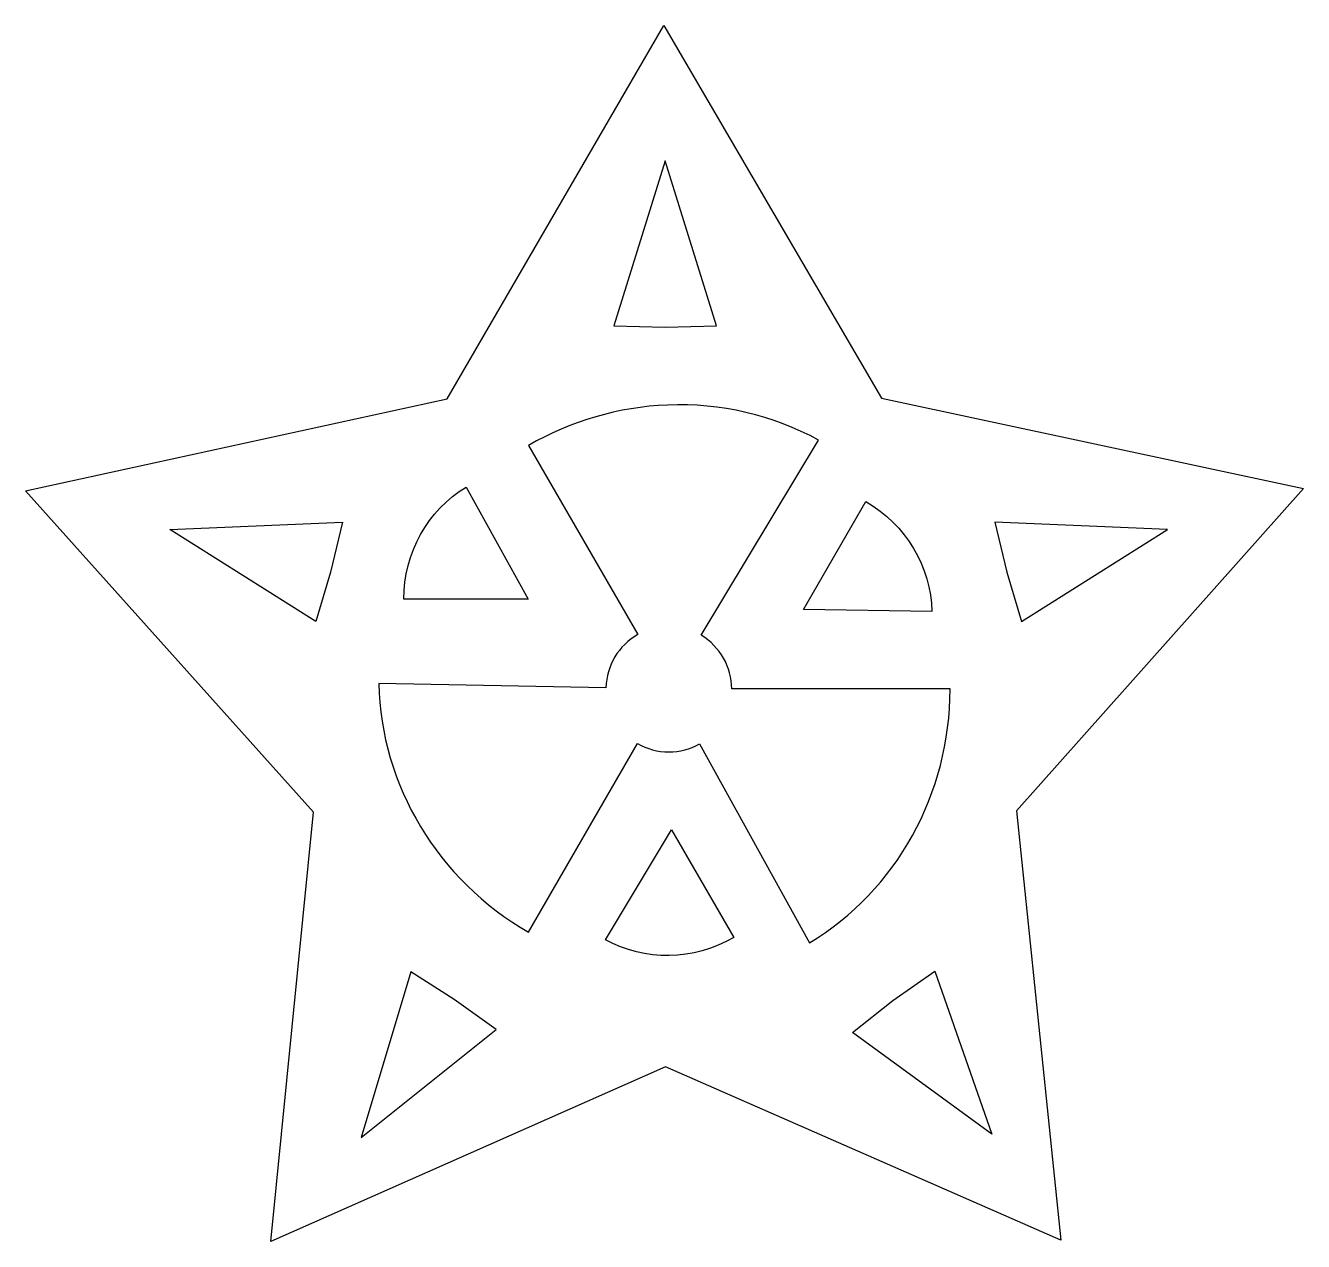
# Model space of a CAD drawing. Extents: x 0.2 to 99.8, y 0.2 to 94.9.
import ezdxf

# ---------------------------------------------------------------- set-up
doc = ezdxf.new("R2010")
doc.units = 0
doc.layers.add('StarFront', color=7, linetype='CONTINUOUS')

msp = doc.modelspace()

# ---------------------------------------------------------------- linework, layer by layer
at = {"layer": 'StarFront', "color": 7}
for p, q in [((33.037068, 65.824468), (49.907987, 94.907655)), ((49.907987, 94.907655), (66.881092, 65.883748)), ((50.021323, 84.375451), (46.015863, 71.520845)), ((54.027013, 71.520845), (50.021323, 84.375451)), ((46.015863, 71.520845), (50.021323, 71.412049)), ((50.021323, 71.412049), (54.027013, 71.520845)), ((0.189071, 58.65102), (33.037068, 65.824468)), ((66.881092, 65.883748), (99.754127, 58.825424)), ((50.199004, 65.339687), (50.199004, 65.339687)), ((39.374857, 62.185875), (47.881315, 47.451375)), ((34.510638, 58.945512), (39.358898, 50.201509)), ((99.754127, 58.825424), (77.396083, 33.714215)), ((22.635299, 33.618291), (0.189071, 58.65102)), ((60.81082, 49.416604), (65.659066, 57.813548)), ((11.420432, 55.650417), (24.872973, 56.21011)), ((24.872973, 56.21011), (23.946513, 52.311748)), ((89.170793, 55.650417), (75.718243, 56.21011)), ((75.718243, 56.21011), (76.644703, 52.311748)), ((22.809733, 48.469207), (11.420432, 55.650417)), ((77.781483, 48.469207), (89.170793, 55.650417)), ((23.946513, 52.311748), (22.809733, 48.469207)), ((76.644703, 52.311748), (77.781483, 48.469207)), ((39.358898, 50.201509), (29.662808, 50.201741)), ((70.80747, 49.243317), (60.81082, 49.416604)), ((72.226082, 43.218557), (55.208, 43.218557)), ((39.374857, 24.25124), (47.865813, 38.958353)), ((19.307223, 0.160952), (22.635299, 33.618291)), ((77.396083, 33.714215), (80.841816, 0.268736)), ((45.366955, 23.666835), (50.515354, 32.237553)), ((50.515354, 32.237553), (55.363198, 23.840377)), ((30.207473, 21.162701), (26.349023, 8.263131)), ((33.590653, 19.015271), (30.207473, 21.162701)), ((67.760333, 18.925441), (71.041863, 21.225201)), ((71.041863, 21.225201), (75.485673, 8.515391)), ((36.852093, 16.687501), (33.590653, 19.015271)), ((64.608663, 16.451081), (67.760333, 18.925441)), ((26.349023, 8.263131), (36.852093, 16.687501)), ((75.485673, 8.515391), (64.608663, 16.451081)), ((50.050668, 13.773063), (19.307223, 0.160952)), ((80.841816, 0.268736), (50.050668, 13.773063))]:
    msp.add_line(p, q, dxfattribs=at)
for points in [[(50.199004, 65.339687), (46.410996, 65.183896), (42.689012, 64.099428), (39.374857, 62.185875)], [(61.98123, 62.593603), (58.425183, 64.560361), (54.348923, 65.510415), (50.199004, 65.339687)], [(52.83605, 47.391947), (52.83605, 47.391947), (61.98123, 62.593603), (61.98123, 62.593603)], [(29.662808, 50.201741), (29.66272, 53.808897), (31.510702, 57.142003), (34.510638, 58.945512)], [(65.659066, 57.813548), (68.782996, 56.010043), (70.745556, 52.74309), (70.80747, 49.243317)], [(47.881315, 47.451375), (46.388525, 46.598532), (45.451899, 45.025723), (45.413247, 43.306925)], [(55.208, 43.218557), (55.199577, 44.928228), (54.300639, 46.509888), (52.83605, 47.391947)], [(45.413247, 43.306925), (45.413247, 43.306925), (27.719237, 43.626285), (27.719237, 43.626285)], [(27.719237, 43.626285), (27.864692, 35.717545), (32.307783, 28.33183), (39.374857, 24.25124)], [(61.27533, 23.436302), (68.051506, 27.516611), (72.225914, 35.057573), (72.226082, 43.218557)], [(47.865813, 38.958353), (48.608391, 38.529488), (49.450515, 38.303009), (50.308038, 38.301546)], [(50.308038, 38.301546), (51.145541, 38.303439), (51.96858, 38.519963), (52.698591, 38.930447)], [(52.698591, 38.930447), (52.698591, 38.930447), (61.27533, 23.436302), (61.27533, 23.436302)], [(55.363198, 23.840377), (52.239352, 22.036723), (48.428806, 21.970569), (45.366955, 23.666835)]]:
    msp.add_open_spline(points, degree=3, dxfattribs=at)

doc.saveas('drawing.dxf')
